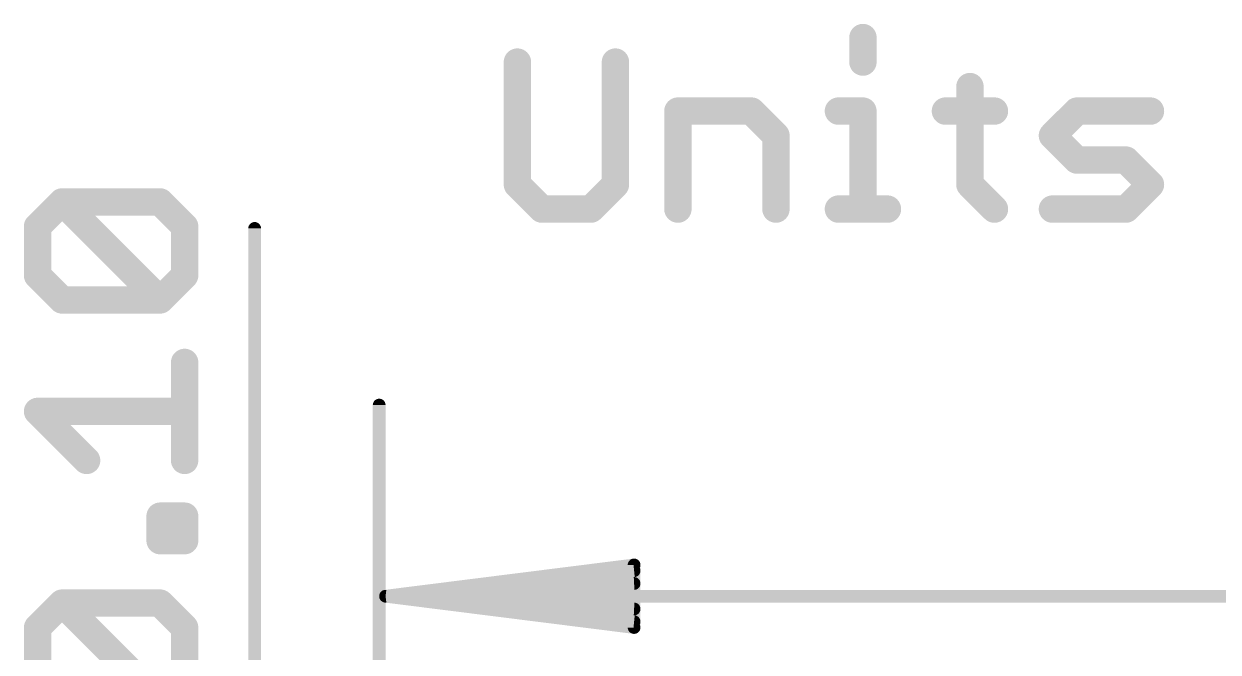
# Model space of a CAD drawing. Extents: x -29 to 78, y -11 to 40.
# Drawn here: x -3.62 to 8.56, y 33.72 to 40.13 of the extents above; entities that cross this region are included whole.
import ezdxf

# ---------------------------------------------------------------- set-up
doc = ezdxf.new("R2010")
doc.units = 0
doc.layers.add('47', color=253, linetype='CONTINUOUS')

msp = doc.modelspace()

# ---------------------------------------------------------------- linework, layer by layer
at = {"layer": '47'}
for points, const_width in [([(5.0038, 39.9896, 1), (4.8641, 39.9896)], 0.1397), ([(1.4796, 39.7396, 1), (1.3399, 39.7396)], 0.1397), ([(2.4795, 39.7396, 1), (2.3398, 39.7396)], 0.1397), ([(4.8641, 39.7396, 1), (5.0038, 39.7396)], 0.1397), ([(6.0953, 39.4896, 1), (5.9556, 39.4896)], 0.1397), ([(3.0469, 39.3095, 1), (3.0469, 39.1698)], 0.1397), ([(3.1167, 39.2396, 1), (2.977, 39.2396)], 0.1397), ([(3.8462, 39.289, 1), (3.7474, 39.1902)], 0.1397), ([(3.7968, 39.1698, 1), (3.7968, 39.3095)], 0.1397), ([(4.684, 39.3095, 1), (4.684, 39.1698)], 0.1397), ([(5.0038, 39.2396, 1), (4.8641, 39.2396)], 0.1397), ([(4.934, 39.1698, 1), (4.934, 39.3095)], 0.1397), ([(5.7755, 39.3095, 1), (5.7755, 39.1698)], 0.1397), ([(6.2754, 39.1698, 1), (6.2754, 39.3095)], 0.1397), ([(7.1169, 39.3095, 1), (7.1169, 39.1698)], 0.1397), ([(7.1663, 39.1902, 1), (7.0675, 39.289)], 0.1397), ([(7.8668, 39.1698, 1), (7.8668, 39.3095)], 0.1397), ([(4.1166, 38.9896, 1), (3.9769, 38.9896)], 0.1397), ([(3.9974, 38.9402, 1), (4.0962, 39.039)], 0.1397), ([(6.9163, 39.039, 1), (6.8175, 38.9402)], 0.1397), ([(6.8175, 39.039, 1), (6.9163, 38.9402)], 0.1397), ([(7.1169, 38.8095, 1), (7.1169, 38.6698)], 0.1397), ([(7.0675, 38.6903, 1), (7.1663, 38.7891)], 0.1397), ([(7.6662, 38.7891, 1), (7.5674, 38.6903)], 0.1397), ([(7.6168, 38.6698, 1), (7.6168, 38.8095)], 0.1397), ([(1.4591, 38.5391, 1), (1.3603, 38.4403)], 0.1397), ([(2.459, 38.4403, 1), (2.3602, 38.5391)], 0.1397), ([(6.0748, 38.5391, 1), (5.976, 38.4403)], 0.1397), ([(7.9162, 38.4403, 1), (7.8174, 38.5391)], 0.1397), ([(1.3399, 38.4897, 1), (1.4796, 38.4897)], 0.1397), ([(2.3398, 38.4897, 1), (2.4795, 38.4897)], 0.1397), ([(5.9556, 38.4897, 1), (6.0953, 38.4897)], 0.1397), ([(7.8174, 38.4403, 1), (7.9162, 38.5391)], 0.1397), ([(-3.2341, 38.3824, 1), (-3.2341, 38.2427)], 0.1397), ([(-3.1847, 38.3619, 1), (-3.2835, 38.2631)], 0.1397), ([(-3.1847, 38.2631, 1), (-3.2835, 38.3619)], 0.1397), ([(-2.1848, 38.3619, 1), (-2.2836, 38.2631)], 0.1397), ([(-2.2342, 38.2427, 1), (-2.2342, 38.3824)], 0.1397), ([(1.6597, 38.3096, 1), (1.6597, 38.1698)], 0.1397), ([(2.1596, 38.1698, 1), (2.1596, 38.3096)], 0.1397), ([(4.684, 38.3096, 1), (4.684, 38.1698)], 0.1397), ([(5.184, 38.1698, 1), (5.184, 38.3096)], 0.1397), ([(6.8669, 38.3096, 1), (6.8669, 38.1698)], 0.1397), ([(7.6168, 38.1698, 1), (7.6168, 38.3096)], 0.1397), ([(1.6103, 38.1903, 1), (1.7091, 38.2891)], 0.1397), ([(2.1102, 38.2891, 1), (2.209, 38.1903)], 0.1397), ([(2.977, 38.2397, 1), (3.1167, 38.2397)], 0.1397), ([(3.9769, 38.2397, 1), (4.1166, 38.2397)], 0.1397), ([(4.8641, 38.2397, 1), (5.0038, 38.2397)], 0.1397), ([(6.226, 38.1903, 1), (6.3248, 38.2891)], 0.1397), ([(7.5674, 38.2891, 1), (7.6662, 38.1903)], 0.1397), ([(-3.5335, 38.1119, 1), (-3.4347, 38.0131)], 0.1397), ([(-3.4142, 38.0625, 1), (-3.5539, 38.0625)], 0.1397), ([(-1.9144, 38.0625, 1), (-2.0541, 38.0625)], 0.1397), ([(-2.0336, 38.0131, 1), (-1.9348, 38.1119)], 0.1397), ([(-1.2375, 38.0428, 1), (-1.3025, 38.0428)], 0.065), ([(-3.4347, 37.612, 1), (-3.5335, 37.5132)], 0.1397), ([(-1.9348, 37.5132, 1), (-2.0336, 37.612)], 0.1397), ([(-3.5539, 37.5626, 1), (-3.4142, 37.5626)], 0.1397), ([(-2.0541, 37.5626, 1), (-1.9144, 37.5626)], 0.1397), ([(-3.2341, 37.3824, 1), (-3.2341, 37.2427)], 0.1397), ([(-3.2835, 37.2632, 1), (-3.1847, 37.362)], 0.1397), ([(-2.2836, 37.362, 1), (-2.1848, 37.2632)], 0.1397), ([(-2.2836, 37.2632, 1), (-2.1848, 37.362)], 0.1397), ([(-2.2342, 37.2427, 1), (-2.2342, 37.3824)], 0.1397), ([(-1.9144, 36.6754, 1), (-2.0541, 36.6754)], 0.1397), ([(-3.4347, 36.2248, 1), (-3.5335, 36.126)], 0.1397), ([(-3.4841, 36.2452, 1), (-3.4841, 36.1055)], 0.1397), ([(-1.9842, 36.1055, 1), (-1.9842, 36.2452)], 0.1397), ([(0.0325, 36.24, 1), (-0.0325, 36.24)], 0.065), ([(-3.0335, 35.626, 1), (-2.9347, 35.7248)], 0.1397), ([(-2.0541, 35.6754, 1), (-1.9144, 35.6754)], 0.1397), ([(-2.2342, 35.1767, 1), (-2.2342, 35.037)], 0.1397), ([(-2.1643, 35.1068, 1), (-2.304, 35.1068)], 0.1397), ([(-1.9144, 35.1068, 1), (-2.0541, 35.1068)], 0.1397), ([(-1.9842, 35.037, 1), (-1.9842, 35.1767)], 0.1397), ([(-2.2342, 34.9267, 1), (-2.2342, 34.787)], 0.1397), ([(-1.9842, 34.787, 1), (-1.9842, 34.9267)], 0.1397), ([(-2.304, 34.8569, 1), (-2.1643, 34.8569)], 0.1397), ([(-2.0541, 34.8569, 1), (-1.9144, 34.8569)], 0.1397), ([(2.6325, 34.6092, 1), (2.5675, 34.6092)], 0.065), ([(2.6041, 34.577, 1), (2.5959, 34.6415)], 0.065), ([(2.6033, 34.5177, 1), (2.5967, 34.5823)], 0.065), ([(2.6017, 34.3875, 1), (2.5983, 34.4525)], 0.065), ([(-3.2341, 34.2895, 1), (-3.2341, 34.1498)], 0.1397), ([(-3.1847, 34.269, 1), (-3.2835, 34.1702)], 0.1397), ([(-3.1847, 34.1702, 1), (-3.2835, 34.269)], 0.1397), ([(-2.1848, 34.269, 1), (-2.2836, 34.1702)], 0.1397), ([(-2.2342, 34.1498, 1), (-2.2342, 34.2895)], 0.1397), ([(0.065, 34.3225, 1), (0.065, 34.2575)], 0.065), ([(0.0691, 34.3222, 1), (0.0609, 34.2578)], 0.065), ([(0.0633, 34.3225, 1), (0.0667, 34.2575)], 0.065), ([(0.0667, 34.3225, 1), (0.0633, 34.2575)], 0.065), ([(0.0683, 34.3223, 1), (0.0617, 34.2577)], 0.065), ([(0.0617, 34.3223, 1), (0.0683, 34.2577)], 0.065), ([(0.0609, 34.3222, 1), (0.0691, 34.2578)], 0.065), ([(-3.4142, 33.9696, 1), (-3.5539, 33.9696)], 0.1397), ([(-1.9144, 33.9696, 1), (-2.0541, 33.9696)], 0.1397), ([(2.5983, 34.1275, 1), (2.6017, 34.1925)], 0.065), ([(-3.5335, 34.019, 1), (-3.4347, 33.9202)], 0.1397), ([(-2.0336, 33.9202, 1), (-1.9348, 34.019)], 0.1397), ([(2.5675, 33.9708, 1), (2.6325, 33.9708)], 0.065), ([(2.5959, 33.9385, 1), (2.6041, 34.003)], 0.065), ([(2.5967, 33.9977, 1), (2.6033, 34.0623)], 0.065)]:
    msp.add_lwpolyline(points, format="xyb", dxfattribs=dict(at, const_width=const_width))
for points, const_width in [([(4.934, 39.9896), (4.934, 39.7396)], 0.2794), ([(1.4097, 39.7396), (1.4097, 38.4897)], 0.2794), ([(2.4096, 38.4897), (2.4096, 39.7396)], 0.2794), ([(6.0254, 39.4896), (6.0254, 38.4897)], 0.2794), ([(3.0469, 38.2397), (3.0469, 39.2396)], 0.2794), ([(3.0469, 39.2396), (3.7968, 39.2396)], 0.2794), ([(3.7968, 39.2396), (4.0468, 38.9896)], 0.2794), ([(4.684, 39.2396), (4.934, 39.2396)], 0.2794), ([(4.934, 39.2396), (4.934, 38.2397)], 0.2794), ([(5.7755, 39.2396), (6.2754, 39.2396)], 0.2794), ([(6.8669, 38.9896), (7.1169, 39.2396)], 0.2794), ([(7.1169, 39.2396), (7.8668, 39.2396)], 0.2794), ([(4.0468, 38.9896), (4.0468, 38.2397)], 0.2794), ([(7.1169, 38.7397), (6.8669, 38.9896)], 0.2794), ([(7.6168, 38.7397), (7.1169, 38.7397)], 0.2794), ([(7.8668, 38.4897), (7.6168, 38.7397)], 0.2794), ([(1.4097, 38.4897), (1.6597, 38.2397)], 0.2794), ([(2.1596, 38.2397), (2.4096, 38.4897)], 0.2794), ([(6.0254, 38.4897), (6.2754, 38.2397)], 0.2794), ([(7.6168, 38.2397), (7.8668, 38.4897)], 0.2794), ([(-3.4841, 38.0625), (-3.2341, 38.3125)], 0.2794), ([(-3.2341, 38.3125), (-2.2342, 38.3125)], 0.2794), ([(-2.2342, 37.3126), (-3.2341, 38.3125)], 0.2794), ([(-2.2342, 38.3125), (-1.9842, 38.0625)], 0.2794), ([(1.6597, 38.2397), (2.1596, 38.2397)], 0.2794), ([(4.684, 38.2397), (5.184, 38.2397)], 0.2794), ([(6.8669, 38.2397), (7.6168, 38.2397)], 0.2794), ([(-3.4841, 37.5626), (-3.4841, 38.0625)], 0.2794), ([(-1.9842, 38.0625), (-1.9842, 37.5626)], 0.2794), ([(-1.27, 30.545), (-1.27, 38.0428)], 0.13), ([(-3.2341, 37.3126), (-3.4841, 37.5626)], 0.2794), ([(-1.9842, 37.5626), (-2.2342, 37.3126)], 0.2794), ([(-2.2342, 37.3126), (-3.2341, 37.3126)], 0.2794), ([(-1.9842, 35.6754), (-1.9842, 36.6754)], 0.2794), ([(-2.9841, 35.6754), (-3.4841, 36.1754)], 0.2794), ([(-3.4841, 36.1754), (-1.9842, 36.1754)], 0.2794), ([(0, 30.48), (0, 36.24)], 0.13), ([(-2.2342, 34.8569), (-2.2342, 35.1068)], 0.2794), ([(-2.2342, 35.1068), (-1.9842, 35.1068)], 0.2794), ([(-1.9842, 35.1068), (-1.9842, 34.8569)], 0.2794), ([(-1.9842, 34.8569), (-2.2342, 34.8569)], 0.2794), ([(0.065, 34.29), (2.6, 34.6092)], 0.13), ([(0.065, 34.29), (2.6, 34.55)], 0.13), ([(2.6, 34.6092), (2.6, 33.9708)], 0.13), ([(0.065, 34.29), (2.6, 34.42)], 0.13), ([(-3.4841, 33.9696), (-3.2341, 34.2196)], 0.2794), ([(-3.2341, 34.2196), (-2.2342, 34.2196)], 0.2794), ([(-2.2342, 33.2197), (-3.2341, 34.2196)], 0.2794), ([(-2.2342, 34.2196), (-1.9842, 33.9696)], 0.2794), ([(25.335, 34.29), (0.065, 34.29)], 0.13), ([(2.6, 33.9708), (0.065, 34.29)], 0.13), ([(2.6, 34.16), (0.065, 34.29)], 0.13), ([(2.6, 34.03), (0.065, 34.29)], 0.13), ([(-3.4841, 33.4697), (-3.4841, 33.9696)], 0.2794), ([(-1.9842, 33.9696), (-1.9842, 33.4697)], 0.2794)]:
    msp.add_lwpolyline(points, dxfattribs=dict(at, const_width=const_width))

doc.saveas('drawing.dxf')
